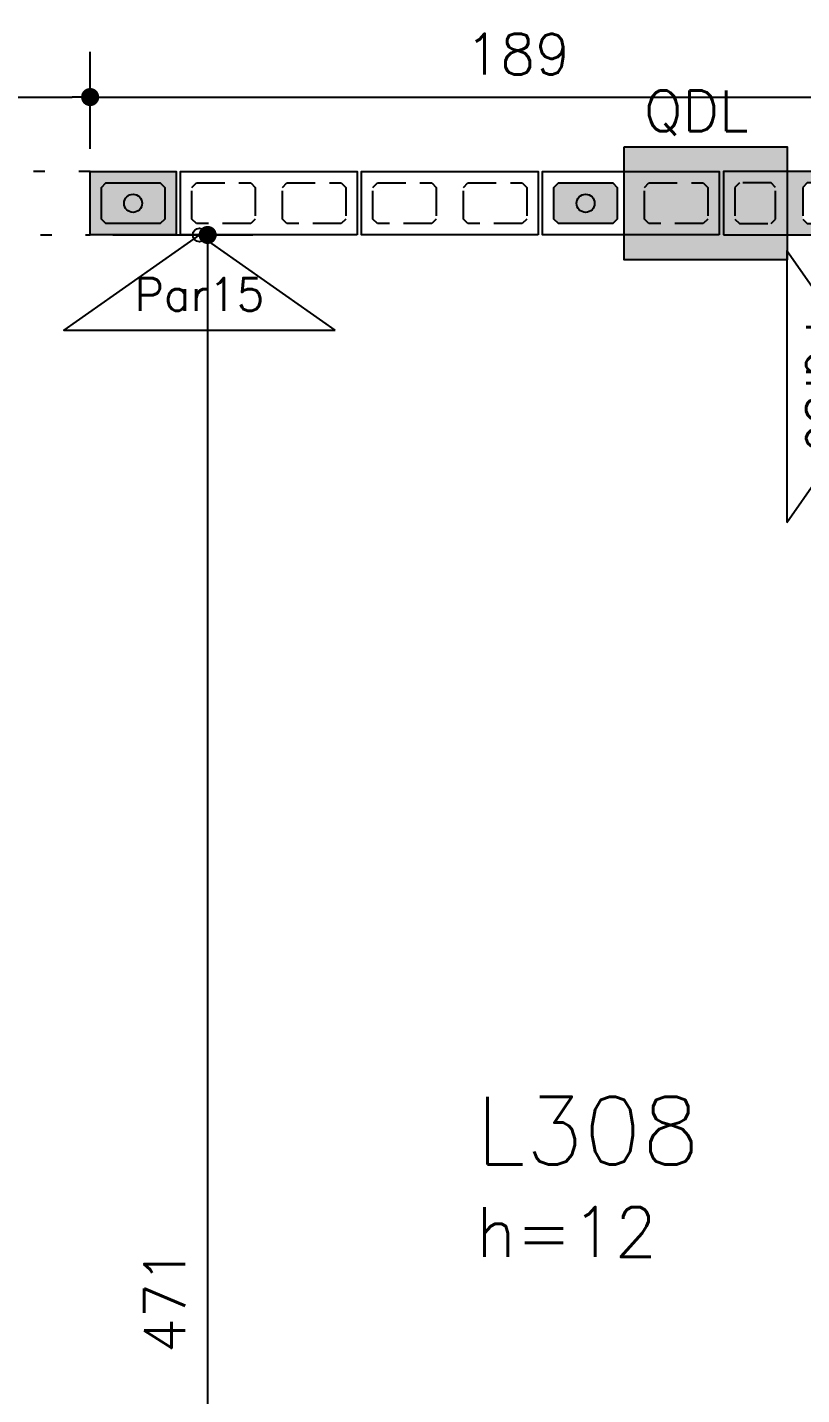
# Model space of a CAD drawing. Extents: x -14651 to 11095, y -4567 to -1290.
# Drawn here: x 1635.6 to 1806.8, y -3934.8 to -3632.7 of the extents above; entities that cross this region are included whole.
import ezdxf
from ezdxf.enums import TextEntityAlignment as Align

# ---------------------------------------------------------------- set-up
doc = ezdxf.new("R2010")
doc.units = 0
doc.header["$LTSCALE"] = 25
doc.linetypes.add('DASHED2', pattern=[0.375, 0.25, -0.125])
doc.linetypes.add('ESTILO_TQS_0002', pattern=[0.4, 0.1, -0.3])
for name, color, linetype in [('213', 252, 'Continuous'), ('241', 2, 'Continuous'), ('247', 50, 'Continuous'), ('248', 100, 'Continuous'), ('ABERTURAS', 53, 'Continuous'), ('Arranque', 14, 'Continuous'), ('COTA', 1, 'Continuous'), ('FERRO', 5, 'Continuous'), ('L-D', 2, 'Continuous'), ('L-N', 4, 'Continuous'), ('PORTA', 3, 'ESTILO_TQS_0002'), ('TJANELA', 2, 'Continuous')]:
    doc.layers.add(name, color=color, linetype=linetype)
doc.styles.add('COTA', font='romans.shx')
doc.styles.get("Standard").update_dxf_attribs({"font": 'romans.shx'})
doc.styles.add('Texto1', font='romans.shx', dxfattribs={"height": 9})
doc.dimstyles.new('forma', dxfattribs={"dimscale": 5, "dimtxt": 1.8, "dimasz": 0.8, "dimexe": 2, "dimexo": 1, "dimgap": 1, "dimtad": 1, "dimdec": 1, "dimzin": 9, "dimtxsty": 'COTA', "dimblk1": 'DOT', "dimblk2": 'DOT', "dimsah": 1, "dimcen": 0, "dimdle": 1, "dimclrd": 256, "dimclre": 256, "dimclrt": 2, "dimadec": 0, "dimazin": 0, "dimtfac": 1, "dimtdec": 0, "dimtmove": 0, "dimatfit": 3, "dimfxl": 1, "dimtolj": 1, "dimtzin": 0, "dimarcsym": 0})

# ---------------------------------------------------------------- blocks, each defined once
blk = doc.blocks.new('P3515')
at = {"layer": '248'}
h = blk.add_hatch(color=100, dxfattribs=at)
h.paths.add_polyline_path([(17, 7), (-17, 7), (-17, -7), (17, -7)])
h.paths.add_polyline_path([(-5.5, -3.5), (-6.5, -4.5), (-13.5, -4.5), (-14.5, -3.5), (-14.5, 3.5), (-13.5, 4.5), (-6.5, 4.5), (-5.5, 3.5)], flags=16)
h.paths.add_polyline_path([(0.5, 3.5), (1.5, 4.5), (13.5, 4.5), (14.5, 3.5), (14.5, -3.5), (13.5, -4.5), (1.5, -4.5), (0.5, -3.5)], flags=16)
blk.add_lwpolyline([(-17, -7), (17, -7), (17, 7), (-17, 7), (-17, -7)])
at = {"color": 1, "linetype": 'DASHED2'}
for points in [[(-14.5, -3.5), (-13.5, -4.5), (-6.5, -4.5), (-5.5, -3.5), (-5.5, 3.5), (-6.5, 4.5), (-13.5, 4.5), (-14.5, 3.5), (-14.5, -3.5)], [(0.5, -3.5), (1.5, -4.5), (13.5, -4.5), (14.5, -3.5), (14.5, 3.5), (13.5, 4.5), (1.5, 4.5), (0.5, 3.5), (0.5, -3.5)]]:
    blk.add_lwpolyline(points, dxfattribs=at)
blk = doc.blocks.new('P4015', base_point=(5842102.11612, -8124149.02973))
blk.add_lwpolyline([(5842082.61612, -8124156.02973), (5842121.61612, -8124156.02973), (5842121.61612, -8124142.02973), (5842082.61612, -8124142.02973), (5842082.61612, -8124156.02973)])
at = {"color": 1, "linetype": 'DASHED2'}
for points in [[(5842085.11612, -8124152.52973), (5842086.11612, -8124153.52973), (5842098.11612, -8124153.52973), (5842099.11612, -8124152.52973), (5842099.11612, -8124145.52973), (5842098.11612, -8124144.52973), (5842086.11612, -8124144.52973), (5842085.11612, -8124145.52973), (5842085.11612, -8124152.52973)], [(5842105.11612, -8124152.52973), (5842106.11612, -8124153.52973), (5842118.11612, -8124153.52973), (5842119.11612, -8124152.52973), (5842119.11612, -8124145.52973), (5842118.11612, -8124144.52973), (5842106.11612, -8124144.52973), (5842105.11612, -8124145.52973), (5842105.11612, -8124152.52973)]]:
    blk.add_lwpolyline(points, dxfattribs=at)
blk = doc.blocks.new('P2015')
at = {"layer": '247'}
h = blk.add_hatch(color=50, dxfattribs=at)
h.paths.add_polyline_path([(9.5, 7), (-9.5, 7), (-9.5, -7), (9.5, -7)])
h.paths.add_polyline_path([(6, -4.5), (-6, -4.5), (-7, -3.5), (-7, 3.5), (-6, 4.5), (6, 4.5), (7, 3.5), (7, -3.5)], flags=16)
blk.add_lwpolyline([(-9.5, -7), (9.5, -7), (9.5, 7), (-9.5, 7), (-9.5, -7)])
at = {"color": 1, "linetype": 'DASHED2'}
blk.add_lwpolyline([(-7, -3.5), (-6, -4.5), (6, -4.5), (7, -3.5), (7, 3.5), (6, 4.5), (-6, 4.5), (-7, 3.5), (-7, -3.5)], dxfattribs=at)
blk = doc.blocks.new('_IDNPAR_2')
at = {"color": 3}
blk.add_lwpolyline([(1, -0.7), (0, 0), (-1, -0.7)], close=True, dxfattribs=at)
blk.add_circle((0, 0), 0.05, dxfattribs=at)
at = {"layer": '247', "color": 2, "style": 'COTA', "flags": 8}
blk.add_attdef('ID', text='', height=0.24, dxfattribs=at).set_placement((0, -0.438), align=Align.MIDDLE_CENTER)
blk = doc.blocks.new('GR-1409')
at = {"layer": '213'}
h = blk.add_hatch(color=256, dxfattribs=at)
h.paths.add_polyline_path([(-6, 4.5), (-7, 3.5), (-7, -3.5), (-6, -4.5), (6, -4.5), (7, -3.5), (7, 3.5), (6, 4.5)])
h.paths.add_polyline_path([(-2, 0, 1), (2, 0, 1)], flags=16)
at = {"layer": 'Arranque'}
blk.add_hatch(color=256, dxfattribs=at).paths.add_polyline_path([(-2, 0, 1), (2, 0, 1)])
at = {"layer": '213'}
blk.add_lwpolyline([(-7, 3.5), (-6, 4.5), (6, 4.5), (7, 3.5), (7, -3.5), (6, -4.5), (-6, -4.5), (-7, -3.5), (-7, 3.5)], dxfattribs=at)
at = {"layer": 'FERRO', "linetype": 'Continuous'}
blk.add_circle((0, 0), 2, dxfattribs=at)
blk = doc.blocks.new('_Dot')
at = {"color": 0, "linetype": 'ByBlock', "lineweight": -2}
blk.add_line((-0.5, 0), (-1, 0), dxfattribs=at)
at = {"color": 0, "linetype": 'ByBlock', "const_width": 0.5}
blk.add_lwpolyline([(-0.25, 0, 1), (0.25, 0, 1)], format="xyb", close=True, dxfattribs=at)
blk = doc.blocks.new('*D176')
at = {"layer": 'COTA', "lineweight": -2, "transparency": 16777216}
for p, q in [((1558.52, -3659.6), (1558.52, -3638.13)), ((1649.52, -3659.6), (1649.52, -3638.13)), ((1562.52, -3648.13), (1645.52, -3648.13))]:
    blk.add_line(p, q, dxfattribs=at)
at = {"layer": 'Defpoints', "color": 0, "transparency": 16777216}
for p in [(1649.52, -3648.13), (1558.52, -3664.6), (1649.52, -3664.6)]:
    blk.add_point(p, dxfattribs=at)
at = {"layer": 'COTA', "lineweight": -2, "transparency": 16777216, "xscale": 4, "yscale": 4, "zscale": 4, "rotation": 180}
blk.add_blockref('_Dot', (1558.52, -3648.13), dxfattribs=at)
at = {"layer": 'COTA', "lineweight": -2, "transparency": 16777216, "xscale": 4, "yscale": 4, "zscale": 4}
blk.add_blockref('_Dot', (1649.52, -3648.13), dxfattribs=at)
at = {"layer": 'COTA', "color": 2, "transparency": 16777216, "insert": (1604.02, -3638.63), "char_height": 9, "attachment_point": 5, "style": 'COTA'}
blk.add_mtext('\\A1;91 ', dxfattribs=at)
blk = doc.blocks.new('*D177')
at = {"layer": 'COTA', "lineweight": -2, "transparency": 16777216}
for p, q in [((1649.52, -3659.6), (1649.52, -3638.13)), ((1838.52, -3659.6), (1838.52, -3638.13)), ((1653.52, -3648.13), (1834.52, -3648.13))]:
    blk.add_line(p, q, dxfattribs=at)
at = {"layer": 'Defpoints', "color": 0, "transparency": 16777216}
for p in [(1838.52, -3648.13), (1649.52, -3664.6), (1838.52, -3664.6)]:
    blk.add_point(p, dxfattribs=at)
at = {"layer": 'COTA', "lineweight": -2, "transparency": 16777216, "xscale": 4, "yscale": 4, "zscale": 4, "rotation": 180}
blk.add_blockref('_Dot', (1649.52, -3648.13), dxfattribs=at)
at = {"layer": 'COTA', "lineweight": -2, "transparency": 16777216, "xscale": 4, "yscale": 4, "zscale": 4}
blk.add_blockref('_Dot', (1838.52, -3648.13), dxfattribs=at)
at = {"layer": 'COTA', "color": 2, "transparency": 16777216, "insert": (1744.02, -3638.63), "char_height": 9, "attachment_point": 5, "style": 'COTA'}
blk.add_mtext('\\A1;189 ', dxfattribs=at)
blk = doc.blocks.new('*D209')
at = {"layer": 'COTA', "lineweight": -2, "transparency": 16777216}
for p, q in [((1654.52, -3678.6), (1685.49, -3678.6)), ((1675.49, -3682.6), (1675.49, -4145.6)), ((1659.68, -4149.6), (1685.49, -4149.6))]:
    blk.add_line(p, q, dxfattribs=at)
at = {"layer": 'Defpoints', "color": 0, "transparency": 16777216}
for p in [(1649.52, -3678.6), (1654.68, -4149.6), (1675.49, -4149.6)]:
    blk.add_point(p, dxfattribs=at)
at = {"layer": 'COTA', "lineweight": -2, "transparency": 16777216, "xscale": 4, "yscale": 4, "zscale": 4}
for p, rotation in [((1675.49, -3678.6), 90), ((1675.49, -4149.6), 270)]:
    blk.add_blockref('_Dot', p, dxfattribs=dict(at, rotation=rotation))
at = {"layer": 'COTA', "color": 2, "transparency": 16777216, "insert": (1665.99, -3914.1), "char_height": 9, "attachment_point": 5, "rotation": 90, "style": 'COTA'}
blk.add_mtext('\\A1;471 ', dxfattribs=at)

msp = doc.modelspace()

# ---------------------------------------------------------------- hatches: boundary and pattern name
at = {"layer": 'ABERTURAS', "transparency": 33554457}
msp.add_hatch(color=256, dxfattribs=at).paths.add_polyline_path([(1767.56, -3659.1), (1803.56, -3659.1), (1803.56, -3684.1), (1767.56, -3684.1)])

# ---------------------------------------------------------------- linework, layer by layer
at = {"layer": 'ABERTURAS'}
msp.add_lwpolyline([(1767.56, -3659.1), (1803.56, -3659.1), (1803.56, -3684.1), (1767.56, -3684.1)], close=True, dxfattribs=at)
at = {"layer": 'PORTA'}
msp.add_lwpolyline([(1558.52, -3678.6), (1649.52, -3678.6), (1649.52, -3664.6), (1558.52, -3664.6)], close=True, dxfattribs=at)

# ---------------------------------------------------------------- block references
for p in [(1659.02, -3671.6), (1759.02, -3671.6)]:
    msp.add_blockref('GR-1409', p)
at = {"layer": '241', "xscale": -1, "rotation": 180}
msp.add_blockref('P2015', (1659.02, -3671.6), dxfattribs=at)
at = {"layer": '241', "xscale": -1}
for p in [(1689.02, -3671.6), (1729.02, -3671.6), (1769.02, -3671.6)]:
    msp.add_blockref('P4015', p, dxfattribs=at)
at = {"layer": '241'}
msp.add_blockref('P3515', (1806.52, -3671.6), dxfattribs=at)
at = {"layer": '247', "linetype": 'Continuous', "xscale": 30, "yscale": 30, "zscale": 30}
msp.add_blockref('_IDNPAR_2', (1673.69, -3678.6), dxfattribs=at).add_auto_attribs({'ID': 'Par15'})
at = {"layer": '247', "linetype": 'Continuous', "xscale": 30, "yscale": 30, "zscale": 30, "rotation": 270}
msp.add_blockref('_IDNPAR_2', (1824.52, -3712.11), dxfattribs=at).add_auto_attribs({'ID': 'Par36'})

# ---------------------------------------------------------------- texts
at = {"layer": 'L-D'}
msp.add_text('h=12', height=11, dxfattribs=at).set_placement((1734.76, -3904.41))
at = {"layer": 'L-N'}
msp.add_text('L308', height=15, dxfattribs=at).set_placement((1734.76, -3884.01))
at = {"layer": 'TJANELA', "style": 'Texto1'}
msp.add_text('QDL', height=9, dxfattribs=at).set_placement((1783.5, -3655.66), align=Align.CENTER)

# ---------------------------------------------------------------- dimensions: what is measured, and where the dimension line sits
at = {"layer": 'COTA'}
for base, p1, p2, picture, middle in [((1649.52, -3648.13), (1558.52, -3664.6), (1649.52, -3664.6), '*D176', (1604.02, -3638.63)), ((1838.52, -3648.13), (1649.52, -3664.6), (1838.52, -3664.6), '*D177', (1744.02, -3638.63))]:
    dim = msp.add_linear_dim(base=base, p1=p1, p2=p2, dimstyle='forma', override={"dimpost": ' ', "dimtmove": 1}, dxfattribs=at)
    dim.commit()
    dim.dimension.update_dxf_attribs({"geometry": picture, "text_midpoint": middle})
dim = msp.add_linear_dim(base=(1675.49, -4149.6), p1=(1649.52, -3678.6), p2=(1654.68, -4149.6), angle=90, dimstyle='forma', override={"dimpost": ' '}, dxfattribs=at)
dim.commit()
dim.dimension.update_dxf_attribs({"geometry": '*D209', "text_midpoint": (1665.99, -3914.1)})

doc.saveas('drawing.dxf')
